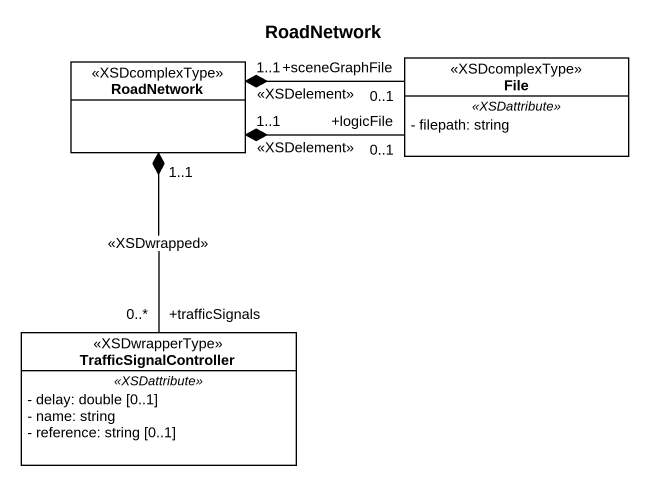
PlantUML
@startuml
title RoadNetwork
hide circle
hide empty members
skinparam classAttributeIconSize 0
class RoadNetwork <<XSDcomplexType>>
class "File" as File_ <<XSDcomplexType>> {
  .. <<XSDattribute>> ..
  - filepath: string
}
class TrafficSignalController <<XSDwrapperType>> {
  .. <<XSDattribute>> ..
  - delay: double [0..1]
  - name: string
  - reference: string [0..1]
}
RoadNetwork "1..1" *-right- "+logicFile\n0..1" File_ : <<XSDelement>>
RoadNetwork "1..1" *-right- "+sceneGraphFile\n0..1" File_ : <<XSDelement>>
RoadNetwork "1..1" *-- "+trafficSignals\n0..*" TrafficSignalController : <<XSDwrapped>>
@enduml
